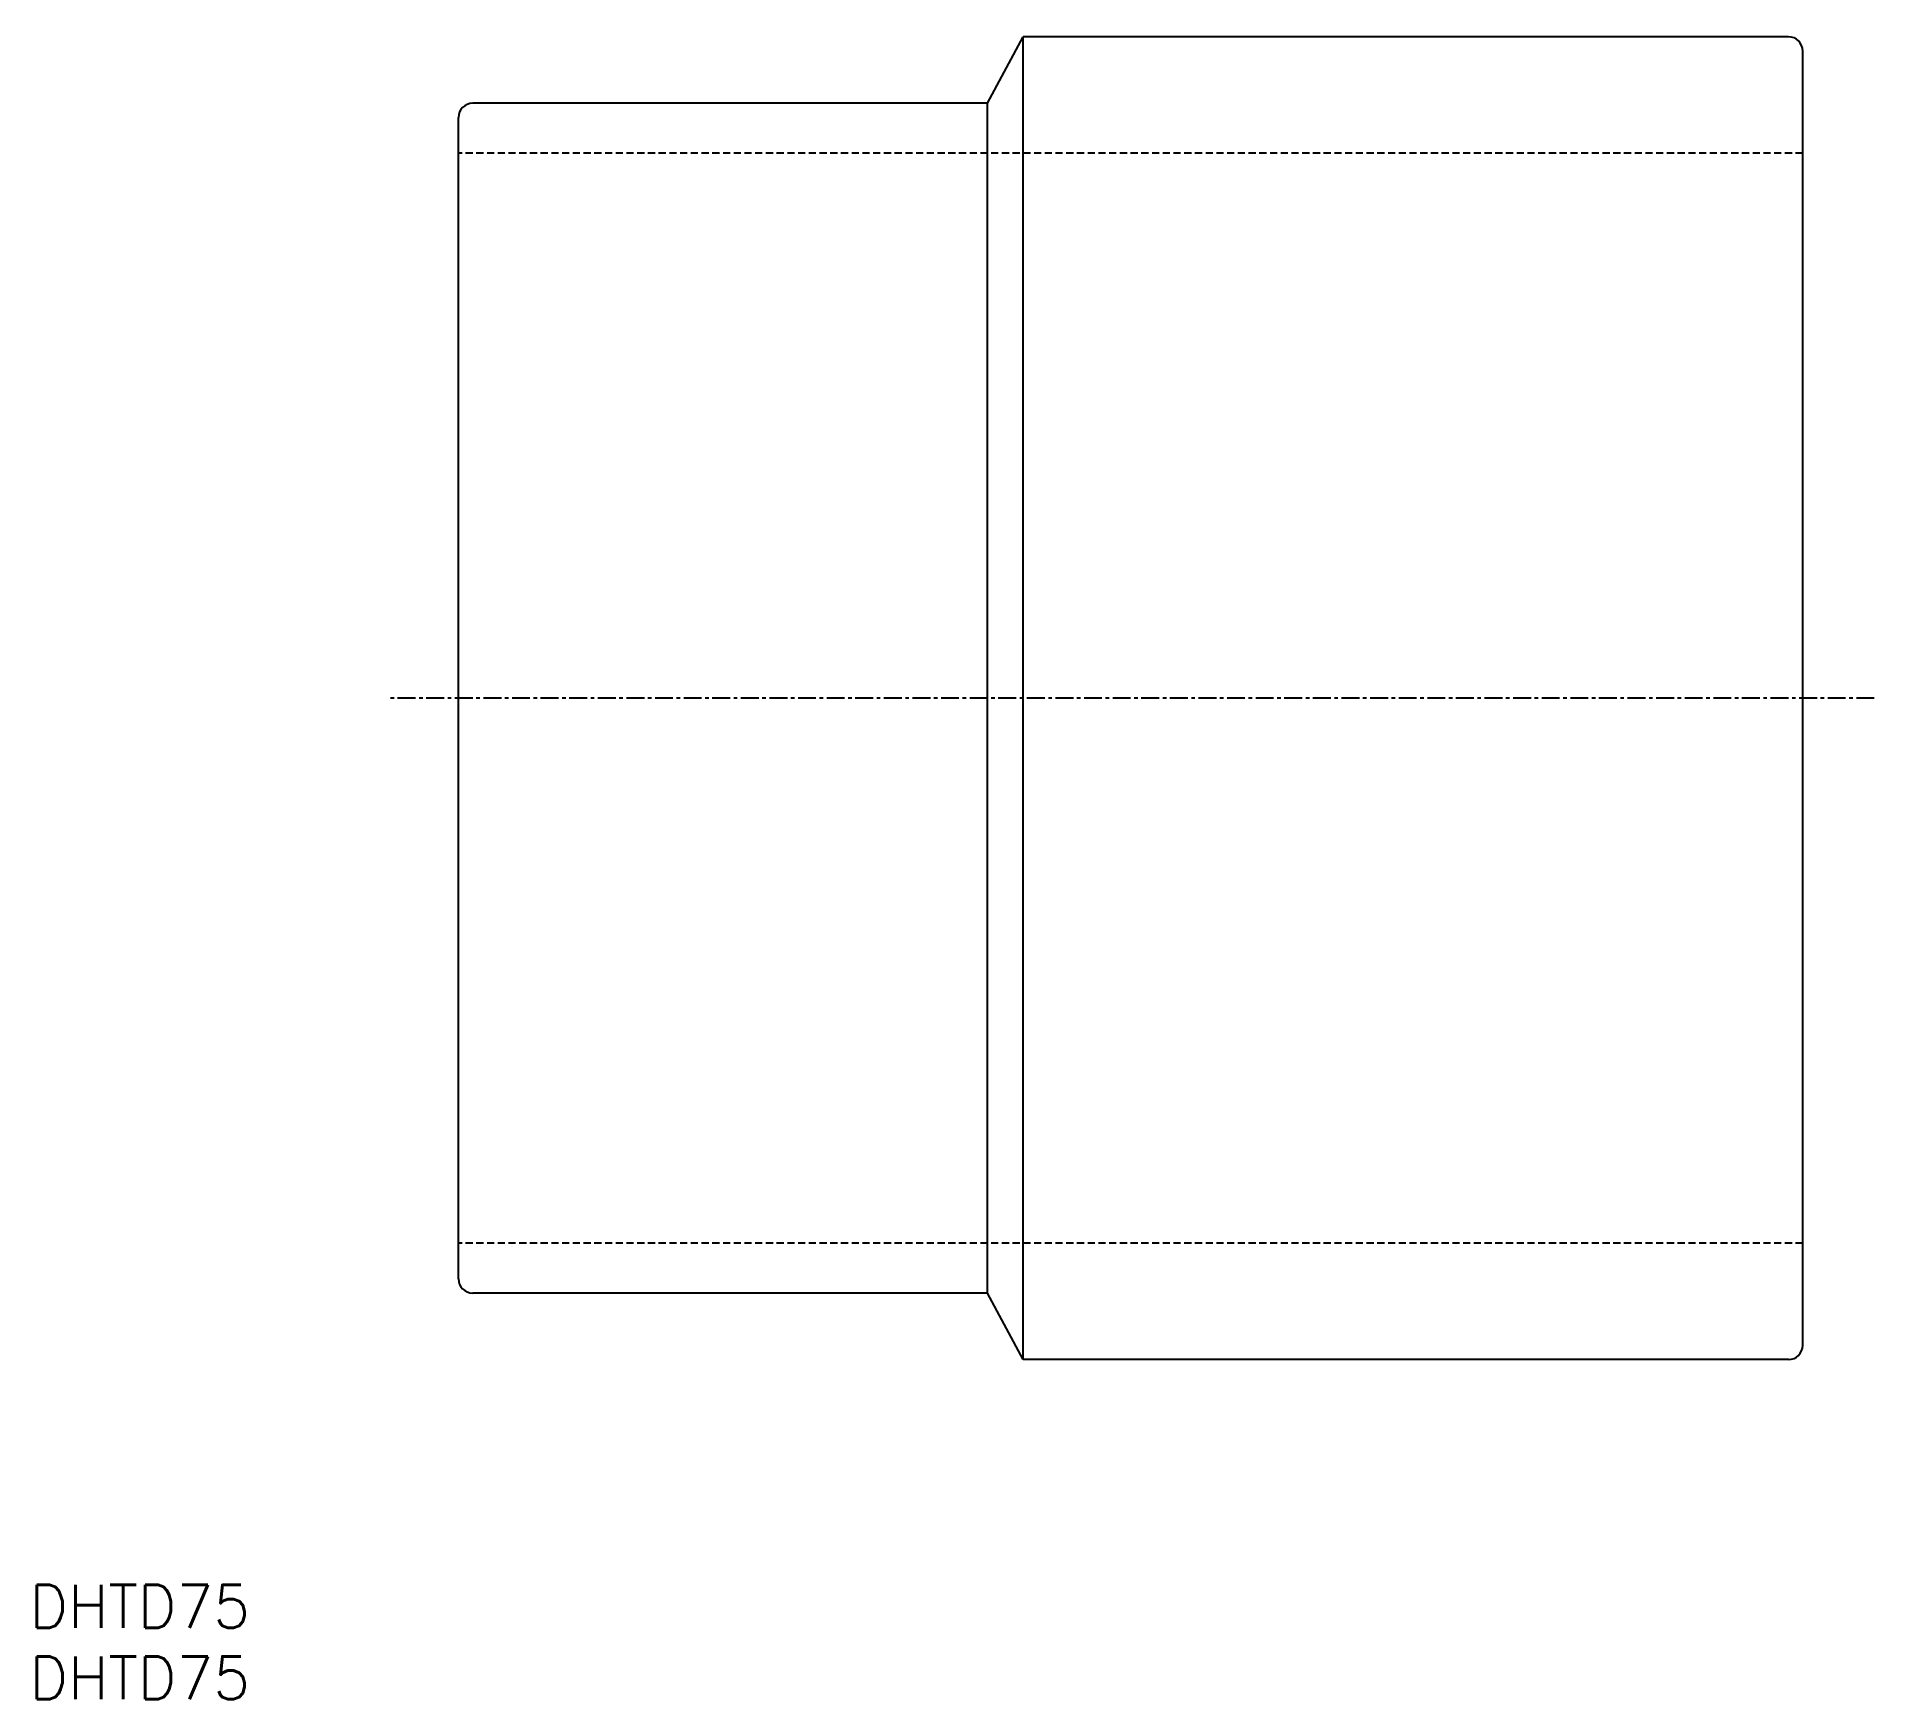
# Model space of a CAD drawing. Extents: x 1 to 129, y 0 to 116.
import ezdxf

# ---------------------------------------------------------------- set-up
doc = ezdxf.new("R2010")
doc.units = 0
doc.linetypes.add('CENTER', pattern=[2, 1.25, -0.25, 0.25, -0.25])
doc.linetypes.add('DASHED', pattern=[0.75, 0.5, -0.25])
doc.layers.get('0').update_dxf_attribs({"linetype": 'CONTINUOUS'})
doc.layers.add('CENTER', color=1, linetype='CENTER')
doc.styles.get("Standard").update_dxf_attribs({"font": 'txt.shx'})

# ---------------------------------------------------------------- blocks, each defined once
blk = doc.blocks.new('*U5')
at = {"color": 7, "linetype": 'CONTINUOUS'}
blk.add_text('DHTD75', height=3, dxfattribs=at).set_placement((0, 0))
blk = doc.blocks.new('*U6')
at = {"color": 7, "linetype": 'CONTINUOUS'}
blk.add_text('DHTD75', height=3, dxfattribs=at).set_placement((0, 5))

msp = doc.modelspace()

# ---------------------------------------------------------------- linework, layer by layer
at = {"color": 7, "linetype": 'CONTINUOUS'}
for p, q in [((67, 111.6), (69.5, 116.25)), ((123, 116.25), (69.5, 116.25)), ((69.5, 23.75), (69.5, 116.25)), ((124, 24.75), (124, 115.25)), ((30, 29.4), (30, 110.6)), ((67, 111.6), (31, 111.6)), ((67, 28.4), (67, 111.6)), ((67, 28.4), (31, 28.4)), ((69.5, 23.75), (67, 28.4)), ((123, 23.75), (69.5, 23.75))]:
    msp.add_line(p, q, dxfattribs=at)
at = {"color": 3, "linetype": 'DASHED'}
for p, q in [((124, 108.1), (30, 108.1)), ((124, 31.9), (30, 31.9))]:
    msp.add_line(p, q, dxfattribs=at)
at = {"color": 7, "linetype": 'CONTINUOUS'}
for centre, start, end in [((123, 115.25), 0, 90), ((31, 110.6), 90, 180), ((31, 29.4), 180, 270), ((123, 24.75), 270, 0)]:
    msp.add_arc(centre, 1, start, end, dxfattribs=at)
at = {"layer": 'CENTER', "color": 1, "linetype": 'CENTER'}
msp.add_line((129, 70), (25, 70), dxfattribs=at)

# ---------------------------------------------------------------- block references
at = {"color": 7, "linetype": 'CONTINUOUS'}
for name in ['*U6', '*U5']:
    msp.add_blockref(name, (0, 0), dxfattribs=at)

doc.saveas('drawing.dxf')
